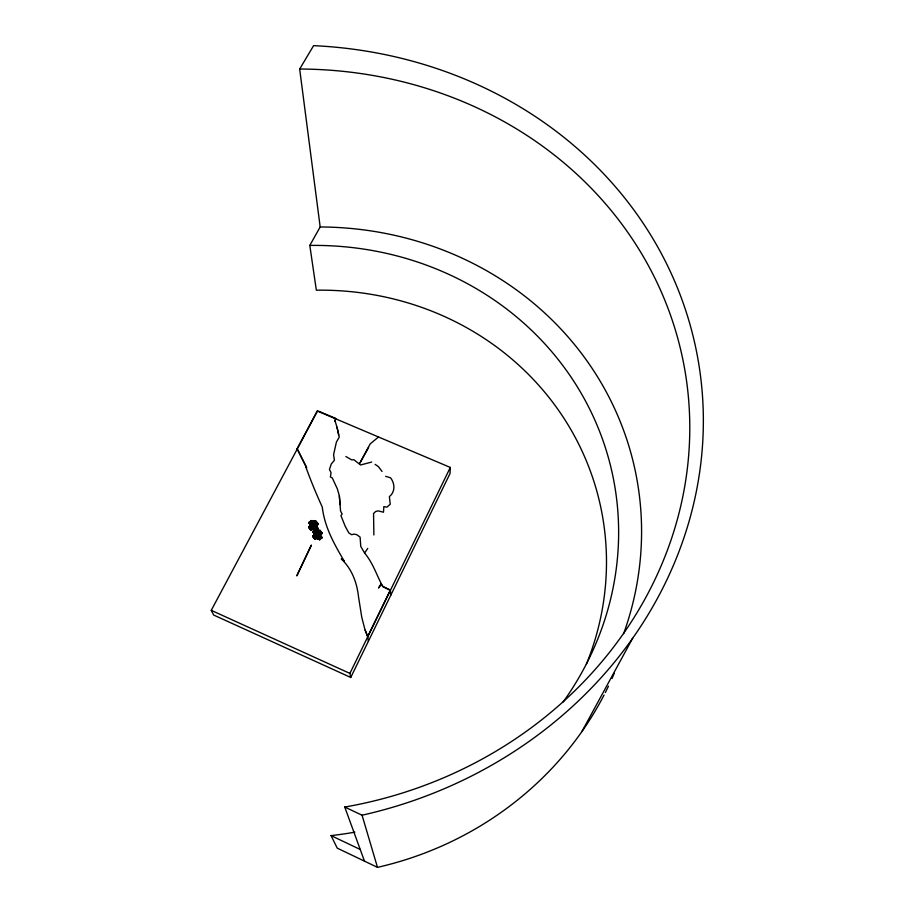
<?xml version="1.0" encoding="UTF-8"?>
<svg xmlns="http://www.w3.org/2000/svg" width="913" height="913" viewBox="0 0 913 913"><rect width="100%" height="100%" fill="white"/><g stroke="black" fill="none" stroke-linecap="round" stroke-linejoin="round"><path stroke-width="1.37" d="M373.862 534.961L373.565 513.471L375.608 511.542L378.153 510.869L383.483 512.227L383.837 506.624L386.907 507.16L390.25 504.238L389.372 496.615C395.318 491.924 395.078 483.582 390.536 477.796L385.663 476.312M338.666 434.93L337.011 427.17L339.271 437.099L336.406 442.086L333.576 454.754L334.42 460.278L331.271 464.009L329.456 469.544L331.042 472.592L330.403 476.985L332.275 477.921L337.331 488.843L339.339 495.691L340.047 504.649M318.763 411.637L450.314 467.445L450.018 473.539L350.752 677.457L213.676 615.042L211.257 610.341L317.462 411.09M335.55 418.371L335.151 421.361L335.55 418.371L317.393 410.679L297.113 448.728C310.146 475.342 309.587 472.9 297.113 448.728M367.734 548.416L364.584 553.027C373.109 563.104 376.704 575.498 382.912 586.739L390.376 590.369M381.098 584.069L378.724 587.835L381.098 584.069L382.878 586.431L390.353 590.072L367.699 636.521L368.384 641.246M350.752 677.457L349.896 673.406L450.314 467.445M359.665 463.53L370.187 443.889L378.518 436.985M581.866 731.621L632.629 638.313M586.397 664.185A295.367 278.773 -14.9 0 0 316.343 290.197L309.804 245.426L320.166 226.96A334.135 312.771 -13.4 0 1 623.659 633.622M360.087 462.594L368.544 447.53M320.223 227.326L299.669 69.023L313.604 45.65A429.475 389.064 -11.5 0 1 702.656 398.49A429.475 389.064 -11.5 0 1 362.062 815.206L377.48 867.35A329.73 310.488 -14.6 0 0 604.041 695.044M313.764 532.987L314.643 533.477M315.362 531.64L317.747 529.7L320.007 532.678L317.735 530.191L315.761 531.765M314.118 532.872L314.152 533.021M317.724 529.871L315.544 531.606L316.423 532.507M314.837 532.793L317.804 530.499M317.952 530.533L318.146 530.944M315.327 533.009L317.21 531.332L317.37 532.039M318.192 530.521L319.059 531.902M315.27 533.066L316.446 532.165M317.108 531.64L316.56 531.868M316.628 532.405L315.008 533.877M317.427 531.686L318.203 532.279M317.404 537.38L315.019 539.275L312.885 536.855L312.668 535.931L315.065 534.037M318.489 531.366L319.835 530.248L321.981 532.713L322.163 533.591L319.835 535.554M315.053 534.253L312.874 535.988L315.293 538.83L315.624 538.031M315.636 533.979L316.092 534.322M317.827 532.245L318.272 532.587M318.785 531.298L319.824 530.464L321.798 532.701M313.113 536.251L315.053 534.516L316.195 535.817M315.67 534.128L316.343 535.155L316.252 534.31M318.785 531.549L319.824 530.727L321.741 532.838M313.148 536.399L313.593 535.726M313.718 536.091L313.125 536.753L314.631 538.099M320.075 531.229L320.463 531.788M318.363 532.85L318.694 533.318M318.386 532.998L318.626 534.037M319.835 530.248L320.703 531.8M318.751 538.134L317.462 539.275L315.247 536.559L316.56 534.63M318.42 533.158L319.892 532.131L318.603 533.352L318.409 532.599M315.202 536.068L316.594 534.778M313.867 537.198L313.17 536.034M315.521 536.091L316.891 534.881L317.165 536.057L319.573 534.208L317.29 531.663M318.603 533.477L319.63 532.644L317.484 530.225L315.031 532.804L317.005 535.052M314.095 537.495L313.558 536.89M314.015 537.768L314.471 538.099M316.549 535.748L315.761 536.582M320.965 532.245L320.999 532.393M314.049 537.917L314.825 538.51M317.131 535.372L319.116 533.797M314.403 537.803L313.901 537.346M315.453 534.402L315.247 533.42L317.188 535.611L318.523 534.63M315.887 537.004L316.389 537.951M317.153 535.965L318.546 534.778M318.432 534.698L319.208 534.253L318.968 533.226M314.551 538.373L315.019 539.275M314.586 538.522L316.275 537.038L316.514 538.065M318.158 535.714L321.981 532.667M318.534 535.611L319.573 534.744M319.881 534.607L321.604 533.066L321.205 533.557M316.902 537.152L315.019 538.191L315.727 538.476M318.546 535.874L319.584 535.052L321.524 537.301M319.892 534.835L321.718 533.192L319.607 530.909M318.34 534.972L318.842 535.863M321.775 533.477L319.801 535.041L319.367 533.283L315.247 536.559L317.473 538.83L319.767 537.004L317.541 534.208M315.944 538.305C318.352 536.011 315.578 539.047 315.464 537.837L315.613 538.396M320.235 534.037L319.961 534.584M319.185 536.41L318.979 537.472M316.994 538.373L319.47 536.49M320.155 535.805L321.056 537.027M317.016 538.522L319.653 536.456M317.256 538.499L316.811 537.654M318.238 537.746L319.299 536.878M320.577 535.999L320.018 535.783M318.317 537.997L318.648 537.403M320.908 536.764L321.091 537.495M321.262 536.65L321.57 537.962L319.493 534.265M319.082 538.91L321.547 536.981L318.934 534.025M319.504 539.069L321.456 537.415M321.513 537.666L319.561 539.366L319.413 538.67M319.618 539.012L320.646 537.848M321.49 537.871L320.897 537.825M317.895 537.837L319.55 539.811L321.924 537.917L321.741 536.992L319.151 539.206L318.352 537.803M310.317 524.016L309.427 523.594L309.952 522.635M311.47 523.092L313.707 520.547L315.966 523.526L311.732 527.406M309.747 523.845L310.625 524.336M311.333 522.476L313.718 520.593L315.053 522.384M310.1 523.731L309.404 522.567M311.744 522.613L313.707 521.038L315.966 523.526M311.687 526.014L310.797 523.571L313.558 521.54M310.237 524.29L310.694 524.633M310.283 524.45L310.842 525.203M311.242 523.902L313.033 522.658M312.474 523.069L311.207 524.245L311.436 525.26L312.497 524.37M313.399 522.521L314.175 523.115M310.774 524.895L312.6 523.252M311.036 524.872L308.662 526.801L308.868 527.691L310.991 530.111L312.805 528.616M312.132 523.834L311.265 525.363M314.46 522.213L315.795 521.106L317.941 523.56L318.135 524.45L315.795 526.39L315.567 525.226M308.845 526.824L311.048 525.032M311.333 524.929L311.744 524.427L311.847 525.306M313.752 522.921L314.825 525.123M314.745 522.145L315.784 521.277L317.758 523.548L315.293 525.42M309.062 526.938L311.025 525.363L312.166 526.653L311.219 527.394L311.082 526.744L313.695 529.643L313.946 528.741M311.344 525.169L312.12 524.701M313.821 523.229L314.665 523.56L314.996 525.329M314.757 522.407L315.784 521.585L317.735 523.845L316.971 522.852M309.096 527.086L310.945 525.591M312.029 524.998L311.516 525.352L311.63 523.914M308.868 527.691L312.828 524.553M309.45 527.474L311.447 525.546L311.63 526.265M312.143 525.409L312.737 526.322L315.327 524.096L313.056 521.574M314.494 523.879L315.772 522.909L314.414 524.256M316.366 522.339L317.53 524.005M309.496 528.148L310.374 528.638M312.554 525.603L311.093 526.79L312.851 525.694L313.136 526.869L315.533 525.043L315.133 523.754M316.423 522.647L317.313 523.138M309.838 528.034L309.142 526.869M315.533 523.423L314.471 524.439L317.519 527.851M310.34 529.015L309.028 526.778L311.196 529.357M309.986 528.593L310.591 529.506L312.269 528.011M313.102 526.196L315.053 524.541M315.099 524.77L313.148 526.436L310.797 523.571M311.881 527.976L312.36 528.787M309.553 523.526L309.279 522.487L313.136 526.869L314.3 525.021L315.179 525.009M310.523 529.198L312.235 527.862L312.839 528.775M313.958 525.831L314.243 526.447L317.929 523.514M311.059 529.312L311.595 528.855L311.265 529.654L308.651 526.767L311.013 529.666L310.854 528.958M314.506 526.447L315.544 525.626M315.875 525.477L317.016 524.553M311.185 529.563L312.897 528.022M316.914 528.718L317.484 528.148L315.544 525.888L314.334 526.413M315.852 525.283L316.024 525.877L317.713 524.188M311.436 528.661L312.771 528.467L313.022 529.494L315.613 527.315L313.501 525.043M316.024 525.877L316.366 525.078M316.195 524.884L316.685 525.363L316.914 524.439M317.005 524.929L317.77 524.496L317.507 523.446M315.282 527.897L315.305 527.143L315.236 527.737M312.988 529.335L315.601 527.28L313.444 529.654L311.207 527.303M316.297 526.847L317.21 527.486M313.524 529.449L313.867 528.65M316.537 526.835L316.754 527.703M314.506 529.129L314.882 529.563M316.685 527.394L317.028 527.862M311.881 528.148L313.421 530.099L314.859 529.015L315.111 530.031M316.72 527.554L317.416 528.718M314.962 529.472L314.471 528.775M316.891 528.798L317.53 528.798L317.131 527.737M315.042 529.734L315.453 530.909M317.222 527.999L317.53 528.798M313.467 521.745L313.33 522.887L317.701 527.862L312.931 531.651L316.252 535.486M313.113 531.663L315.316 529.871M315.601 529.757L317.382 528.399M313.33 531.777L315.293 530.202L316.172 531.263M315.613 529.996L316.72 528.924M313.364 531.925L315.213 530.419M316.183 529.095L316.606 528.673M313.547 532.119L313.718 532.313M315.955 529.198L315.715 529.882M314.551 534.151L313.125 532.53L314.723 531.275M315.544 530.704L317.895 528.753L317.69 527.817M308.914 522.498L311.287 520.57L313.011 522.293M311.276 520.798L309.085 522.476M309.347 522.784L311.276 521.061L312.406 522.35M309.381 522.944L311.344 521.391M311.493 521.414L312.086 521.802M371.728 462.046L360.578 464.979L353.924 459.741L351.688 459.867L345.879 456.523M211.257 610.341L349.896 673.406M299.669 69.023A408.237 370.849 -11.2 0 1 689.155 407.015A408.237 370.849 -11.2 0 1 344.749 807.046L362.062 815.206M377.48 867.35L337.251 848.154L331.042 835.589L360.224 849.478M375.083 464.352L378.45 466.657L382.045 471.485M318.135 524.45L315.795 521.106M315.944 522.304L317.77 524.496M317.268 524.541L317.336 524.838M313.924 521.391L315.407 523.069M315.476 523.434L315.43 522.898M315.156 523.879L315.122 524.427M315.088 524.279L313.17 522.168L311.207 523.742L311.675 525.112M313.25 522.498L315.761 525.237M311.265 520.752L312.36 521.939M312.657 522.738L312.703 523.138M314.437 524.576L315.35 525.728L315.373 525.146M314.334 524.735L315.761 526.345M316.332 526.995L317.895 528.753M312.76 523.195L311.527 522.498M311.322 522.43L312.166 523.423M315.727 527.828L313.867 525.603M313.467 525.397L315.35 527.805L314.277 528.821L316.526 531.32L314.163 528.57M319.493 532.61L319.584 531.994L319.573 532.747M312.965 525.854L310.979 523.583L314.232 521.688M313.182 525.979L313.239 525.877M309.496 522.304L309.393 523.446L310.854 524.621M311.253 524.393L312.748 525.74M319.139 533.443L317.199 531.024M312.349 526.39L308.902 522.464L311.801 526.493M321.741 537.038L317.108 531.834M309.324 523.138L312.246 526.481M314.22 529.026L315.213 529.951M313.912 528.787L315.909 531.104M318.74 534.447L318.774 534.607M321.924 537.917L319.424 535.532M311.595 526.972L311.653 527.509M313.593 529.232L313.695 529.643M314.894 530.704L315.053 530.236M311.276 526.801L313.661 529.54M320.874 537.666L321.136 538.316L320.965 537.723M310.374 525.899L310.557 526.322M315.476 532.153L316.309 533.089M319.767 537.004L317.713 534.756M315.681 532.564L315.875 532.188M317.507 534.562L319.299 536.559M309.804 526.345L309.644 527.029M314.414 531.423L313.912 531.868M318.249 535.68L319.424 537.129M320.474 538.83L320.668 538.51M314.186 531.594L314.494 531.206M315.419 534.071L315.373 532.952M317.416 535.497L314.825 532.747L315.27 534.961M317.165 536.057L313.296 531.628L313.57 532.667M318.272 537.38L319.755 539.058M316.366 535.52L312.919 531.606L313.125 532.53M318.511 537.951L319.345 538.898M318.044 537.449L319.356 539.035M309.108 527.588L310.603 528.924M313.376 532.427L314.825 534.196M318.215 538.042L319.162 538.636M315.658 536.125L315.681 536.684M317.633 538.373L315.305 535.988M315.111 535.931L317.667 538.75M313.216 536.182L313.319 536.981M312.668 535.931L315.042 538.841M364.584 553.027L360.772 546.453L360.087 537.084L356.743 534.664L354.016 534.094L351.665 534.733L348.823 532.918L345.182 526.208L340.926 515.617L342.135 514.019L340.56 511.018L339.339 495.691M305.638 466.429C310.591 480.204 316.195 493.739 322.278 507.103C324.572 527.063 334.249 544.194 344.201 561.05L341.257 558.904C351.825 568.867 356.915 582.414 358.501 596.657L361.742 617.142L364.96 629.673L367.745 636.806L365.223 630.187M337.08 427.569L335.094 420.961M344.749 807.046L364.481 861.142M310.066 528.319L310.991 530.111M311.082 529.072L311.265 529.654M311.025 525.363L311.185 526.071M310.785 525.397L311.048 526.048M309.884 522.327L309.895 522.727M311.778 523.822L312.257 523.297M311.847 524.553L311.995 525.226M312.588 528.262L312.794 529.015M311.961 527.703L312.212 528.673M314.506 533.945L314.004 532.781M311.801 522.51L311.812 523.583M313.285 528.947L313.444 529.654M311.287 520.57L311.436 521.779M312.314 525.089L312.372 525.945M313.421 530.099L313.022 529.061M315.111 538.236L315.293 538.83M312.109 525.249L312.314 525.991M316.537 537.483L317.153 538.59M316.001 536.878L316.149 537.791M313.707 521.038L313.855 521.757M314.551 524.838L314.734 525.432M315.818 530.841L315.715 530.967M316.195 532.541L315.35 531.594L315.499 532.233M315.373 529.494L315.533 530.202M315.921 532.211L316.046 532.793M316.457 534.527L316.777 535.497L319.379 533.329L317.085 530.715L317.964 532.484M317.325 538.134L317.462 539.275M316.628 537.449L316.822 538.191M315.544 525.888L315.704 526.607M314.357 521.7L314.654 522.51M314.848 523.914L315.35 525.728M317.051 534.961L317.188 535.611M319.55 539.811L318.614 537.871M316.925 528.559L317.096 529.141M318.226 535.052L318.443 535.965M317.85 534.482L318.306 535.965M318.386 530.841L318.546 531.651M317.747 529.7L317.986 530.693M319.653 538.773L319.824 539.355M316.503 524.77L316.685 525.363M317.735 530.191L317.884 530.898M320.714 537.917L320.714 538.145M320.543 533.922L320.714 534.504M321.205 533.397L321.376 533.991M390.353 590.072L390.753 595.287M309.804 245.426A314.996 294.876 -13.9 0 1 583.818 397.92A314.996 294.876 -13.9 0 1 563.138 702.006M354.883 832.142A314.996 294.876 -13.9 0 1 331.042 835.589M614.232 673.372A329.73 310.488 -14.6 0 1 611.995 678.507M608.457 686.177A329.73 310.488 -14.6 0 1 605.33 692.522M297.627 573.957L296.828 575.886L311.39 545.084L297.627 573.957"/></g></svg>
